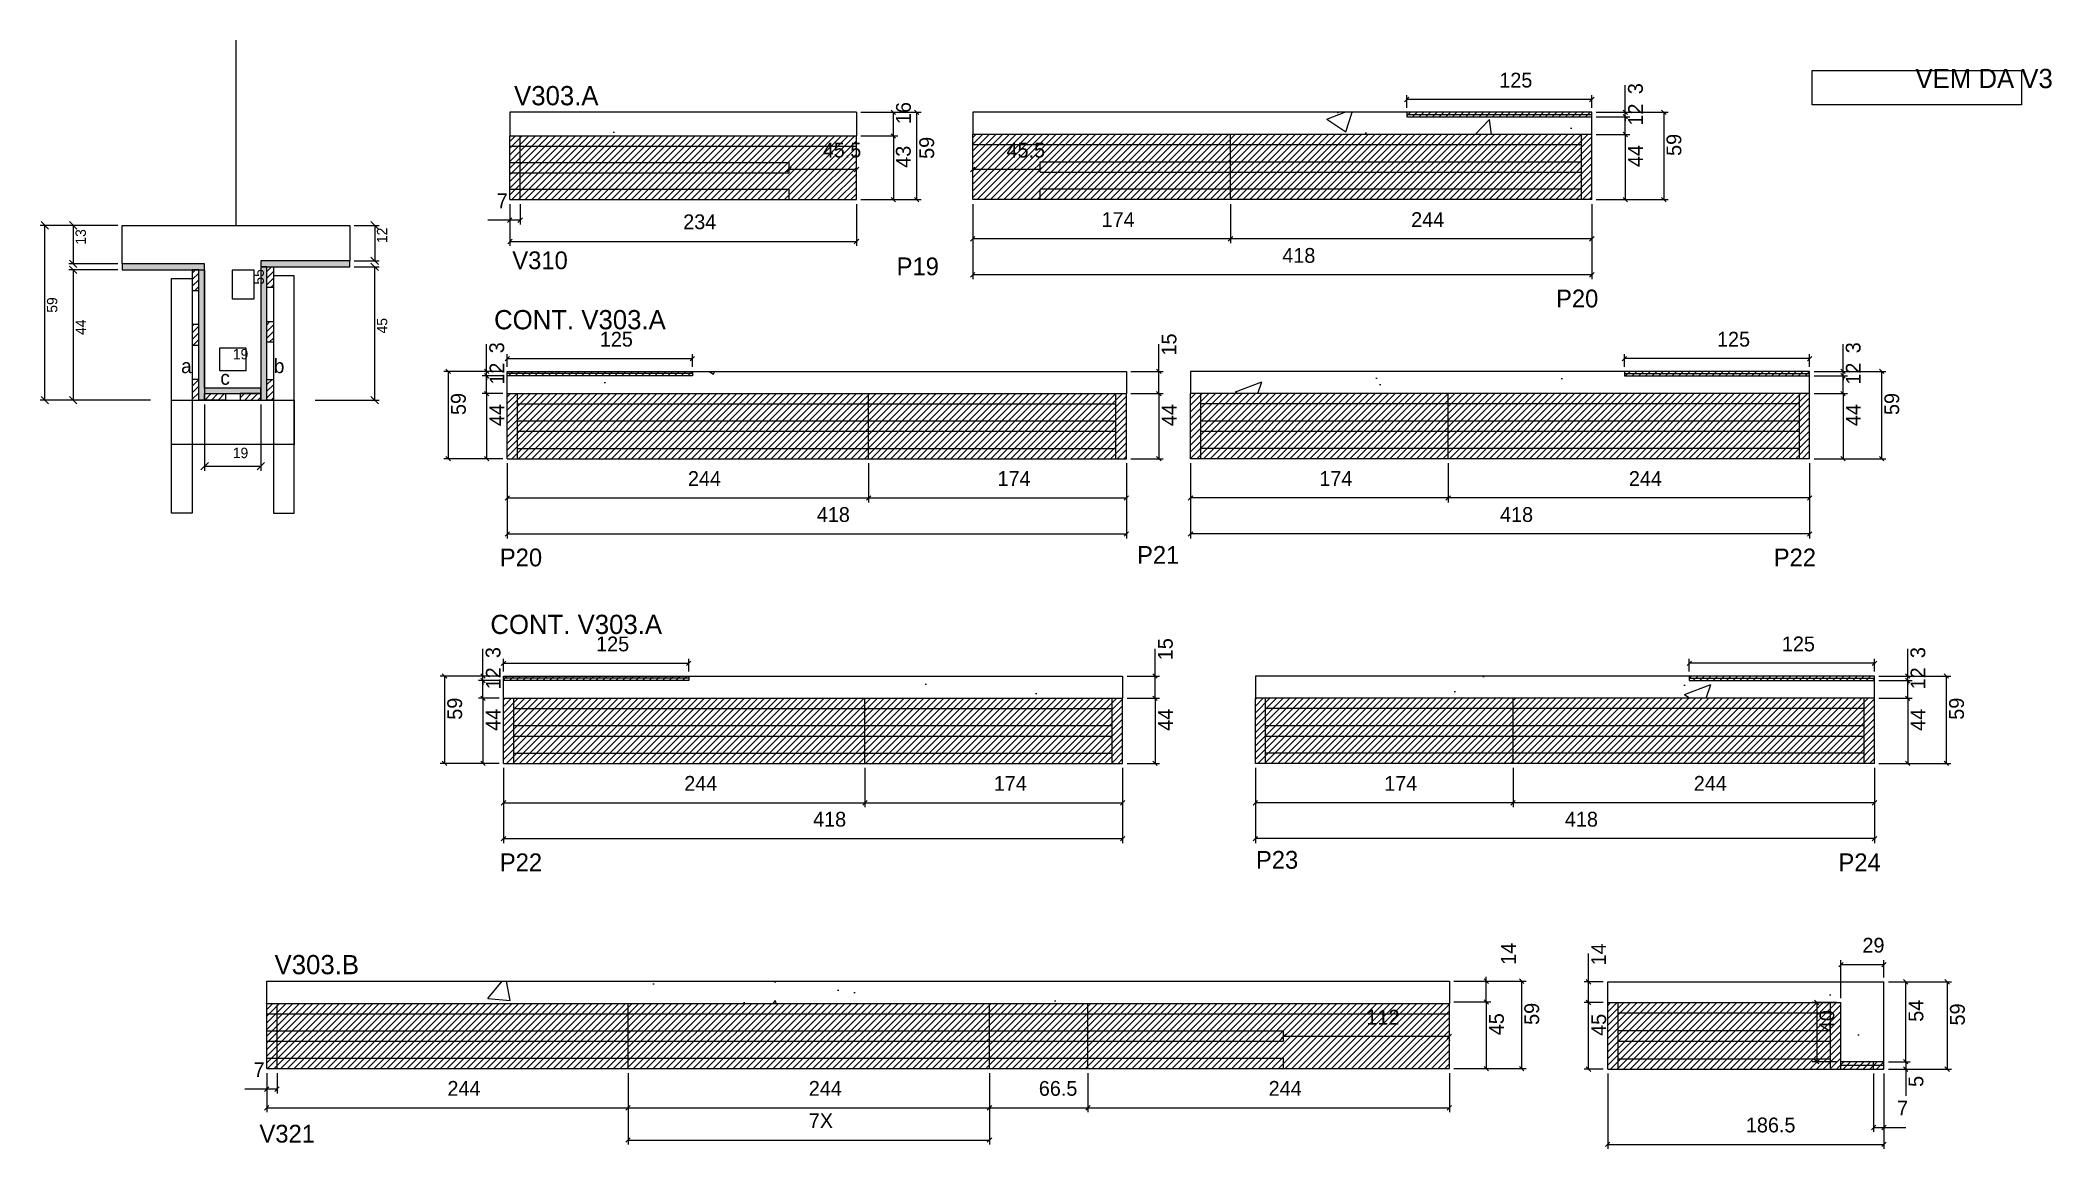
# Model space of a CAD drawing. Header units: metres. Extents: x 6739 to 8097, y 6426 to 7174.
import ezdxf

# ---------------------------------------------------------------- set-up
doc = ezdxf.new("R2010")
doc.units = ezdxf.units.M
for name, color, linetype in [('5', 7, 'Continuous'), ('CONCRETO', 7, 'Continuous'), ('COTA', 7, 'Continuous'), ('Cota Seção (2x)', 7, 'Continuous'), ('detalhes', 7, 'Continuous'), ('Hachura', 7, 'Continuous'), ('Madeira', 7, 'Continuous'), ('Painéis', 7, 'Continuous'), ('REAPROVEITAMENTO', 7, 'Continuous'), ('SARR_2.2x7', 7, 'Continuous'), ('SARR_3.5x7', 7, 'Continuous'), ('SARR_EDITAR', 7, 'Continuous'), ('Texto Seção', 7, 'Continuous')]:
    doc.layers.add(name, color=color, linetype=linetype)

msp = doc.modelspace()

# ---------------------------------------------------------------- hatches: boundary and pattern name
at = {"layer": 'COTA'}
h = msp.add_hatch(dxfattribs=at)
h.set_pattern_fill('AR-CONC')
h.paths.add_polyline_path([(7290.4, 7109.6), (7290.4, 7125.6), (7056.4, 7125.6), (7056.4, 7109.6), (7290.4, 7109.6), (7290.4, 7109.6)])
h = msp.add_hatch(dxfattribs=at)
h.set_pattern_fill('AR-CONC')
h.paths.add_polyline_path([(7368.9, 7125.6), (7368.9, 7110.6), (7786.9, 7110.6), (7786.9, 7122.6), (7661.9, 7122.6), (7661.9, 7125.6), (7368.9, 7125.6)])
h = msp.add_hatch(dxfattribs=at)
h.set_pattern_fill('AR-CONC')
h.paths.add_polyline_path([(7472.6, 6935.6), (7472.6, 6950.6), (7177.1, 6950.6), (7177.1, 6947.6), (7054.6, 6947.6), (7054.6, 6935.6), (7472.6, 6935.6), (7472.6, 6935.6)])
h = msp.add_hatch(dxfattribs=at)
h.set_pattern_fill('AR-CONC')
h.paths.add_polyline_path([(7515.9, 6950.6), (7515.9, 6935.6), (7933.9, 6935.6), (7933.9, 6947.6), (7808.9, 6947.6), (7808.9, 6950.6), (7515.9, 6950.6)])
h = msp.add_hatch(dxfattribs=at)
h.set_pattern_fill('AR-CONC')
h.paths.add_polyline_path([(7470.1, 6729.8), (7470.1, 6744.8), (7174.6, 6744.8), (7174.6, 6741.8), (7052.1, 6741.8), (7052.1, 6729.8), (7470.1, 6729.8), (7470.1, 6729.8)])
h = msp.add_hatch(dxfattribs=at)
h.set_pattern_fill('AR-CONC')
h.paths.add_polyline_path([(7559.7, 6744.8), (7559.7, 6729.8), (7977.7, 6729.8), (7977.7, 6741.8), (7852.7, 6741.8), (7852.7, 6744.8), (7559.7, 6744.8)])
h = msp.add_hatch(dxfattribs=at)
h.set_pattern_fill('AR-CONC')
h.paths.add_polyline_path([(7690.7, 6523.7), (7690.7, 6538.7), (6892.2, 6538.7), (6892.2, 6523.7), (7690.7, 6523.7), (7690.7, 6523.7)])
h = msp.add_hatch(dxfattribs=at)
h.set_pattern_fill('AR-CONC')
h.paths.add_polyline_path([(7797.6, 6538.3), (7797.6, 6524.3), (7955.1, 6524.3), (7955.1, 6484.3), (7984.1, 6484.3), (7984.1, 6538.3), (7797.6, 6538.3), (7797.6, 6538.3)])
at = {"layer": 'Hachura'}
h = msp.add_hatch(color=7, dxfattribs=at)
h.dxf.hatch_style = 1
h.paths.add_polyline_path([(6850.3, 7019.2), (6850.3, 7023.2), (6794.7, 7023.2), (6794.7, 7019.2), (6850.3, 7019.2)])
h = msp.add_hatch(color=7, dxfattribs=at)
h.dxf.hatch_style = 1
h.paths.add_polyline_path([(6948.3, 7021.2), (6948.3, 7025.2), (6888.3, 7025.2), (6888.3, 7021.2), (6948.3, 7021.2)])
h = msp.add_hatch(dxfattribs=at)
h.set_pattern_fill('ANSI31')
h.paths.add_polyline_path([(6841.9, 7005.2), (6846.3, 7005.2), (6846.3, 7019.2), (6841.9, 7019.2), (6841.9, 7005.2)])
h = msp.add_hatch(color=7, dxfattribs=at)
h.dxf.hatch_style = 1
h.paths.add_polyline_path([(6846.3, 7019.2), (6850.3, 7019.2), (6850.3, 6931.2), (6846.3, 6931.2), (6846.3, 7019.2), (6846.3, 7019.2)])
h = msp.add_hatch(color=7, dxfattribs=at)
h.dxf.hatch_style = 1
h.paths.add_polyline_path([(6892.3, 7021.2), (6888.3, 7021.2), (6888.3, 6931.2), (6892.3, 6931.2), (6892.3, 7021.2), (6892.3, 7021.2)])
h = msp.add_hatch(dxfattribs=at)
h.set_pattern_fill('ANSI31')
h.paths.add_polyline_path([(6896.7, 7007.2), (6892.3, 7007.2), (6892.3, 7021.2), (6896.7, 7021.2), (6896.7, 7007.2)])
h = msp.add_hatch(dxfattribs=at)
h.set_pattern_fill('ANSI31')
h.paths.add_polyline_path([(6841.9, 6968.2), (6846.3, 6968.2), (6846.3, 6982.2), (6841.9, 6982.2), (6841.9, 6968.2)])
h = msp.add_hatch(dxfattribs=at)
h.set_pattern_fill('ANSI31')
h.paths.add_polyline_path([(6896.7, 6970.2), (6892.3, 6970.2), (6892.3, 6984.2), (6896.7, 6984.2), (6896.7, 6970.2)])
h = msp.add_hatch(dxfattribs=at)
h.set_pattern_fill('ANSI31')
h.paths.add_polyline_path([(6841.9, 6931.2), (6846.3, 6931.2), (6846.3, 6945.2), (6841.9, 6945.2), (6841.9, 6931.2)])
h = msp.add_hatch(dxfattribs=at)
h.set_pattern_fill('ANSI31')
h.paths.add_polyline_path([(6896.7, 6931.2), (6892.3, 6931.2), (6892.3, 6945.2), (6896.7, 6945.2), (6896.7, 6931.2)])
h = msp.add_hatch(color=7, dxfattribs=at)
h.dxf.hatch_style = 1
h.paths.add_polyline_path([(6888.3, 6935.6), (6888.3, 6939.2), (6850.3, 6939.2), (6850.3, 6935.6), (6888.3, 6935.6)])
h = msp.add_hatch(dxfattribs=at)
h.set_pattern_fill('ANSI31')
h.paths.add_polyline_path([(6850.3, 6931.2), (6850.3, 6935.6), (6864.3, 6935.6), (6864.3, 6931.2), (6850.3, 6931.2)])
h = msp.add_hatch(dxfattribs=at)
h.set_pattern_fill('ANSI31')
h.paths.add_polyline_path([(6888.3, 6931.2), (6888.3, 6935.6), (6874.3, 6935.6), (6874.3, 6931.2), (6888.3, 6931.2)])
at = {"layer": 'REAPROVEITAMENTO'}
h = msp.add_hatch(dxfattribs=at)
h.set_pattern_fill('ANSI31')
h.paths.add_polyline_path([(7661.9, 7122.6), (7661.9, 7125.6), (7786.9, 7125.6), (7786.9, 7122.6), (7661.9, 7122.6)])
h = msp.add_hatch(dxfattribs=at)
h.set_pattern_fill('ANSI31')
h.paths.add_polyline_path([(7056.4, 7066.6), (7290.4, 7066.6), (7290.4, 7109.6), (7056.4, 7109.6), (7056.4, 7066.6)])
h = msp.add_hatch(dxfattribs=at)
h.set_pattern_fill('ANSI31')
h.paths.add_polyline_path([(7368.9, 7110.6), (7368.9, 7066.6), (7786.9, 7066.6), (7786.9, 7110.6), (7368.9, 7110.6)])
h = msp.add_hatch(dxfattribs=at)
h.set_pattern_fill('ANSI31')
h.paths.add_polyline_path([(7054.6, 6947.6), (7054.6, 6950.6), (7179.6, 6950.6), (7179.6, 6947.6), (7054.6, 6947.6)])
h = msp.add_hatch(dxfattribs=at)
h.set_pattern_fill('ANSI31')
h.paths.add_polyline_path([(7808.9, 6947.6), (7808.9, 6950.6), (7933.9, 6950.6), (7933.9, 6947.6), (7808.9, 6947.6)])
h = msp.add_hatch(dxfattribs=at)
h.set_pattern_fill('ANSI31')
h.paths.add_polyline_path([(7054.6, 6935.6), (7054.6, 6891.6), (7472.6, 6891.6), (7472.6, 6935.6), (7054.6, 6935.6)])
h = msp.add_hatch(dxfattribs=at)
h.set_pattern_fill('ANSI31')
h.paths.add_polyline_path([(7515.9, 6935.6), (7515.9, 6891.6), (7933.9, 6891.6), (7933.9, 6935.6), (7515.9, 6935.6)])
h = msp.add_hatch(dxfattribs=at)
h.set_pattern_fill('ANSI31')
h.paths.add_polyline_path([(7052.1, 6741.8), (7052.1, 6744.8), (7177.1, 6744.8), (7177.1, 6741.8), (7052.1, 6741.8)])
h = msp.add_hatch(dxfattribs=at)
h.set_pattern_fill('ANSI31')
h.paths.add_polyline_path([(7852.7, 6741.8), (7852.7, 6744.8), (7977.7, 6744.8), (7977.7, 6741.8), (7852.7, 6741.8)])
h = msp.add_hatch(dxfattribs=at)
h.set_pattern_fill('ANSI31')
h.paths.add_polyline_path([(7470.1, 6685.8), (7470.1, 6729.8), (7052.1, 6729.8), (7052.1, 6685.8), (7470.1, 6685.8)])
h = msp.add_hatch(dxfattribs=at)
h.set_pattern_fill('ANSI31')
h.paths.add_polyline_path([(7559.7, 6729.8), (7559.7, 6685.8), (7977.7, 6685.8), (7977.7, 6729.8), (7559.7, 6729.8), (7559.7, 6729.8)])
h = msp.add_hatch(dxfattribs=at)
h.set_pattern_fill('ANSI31')
h.paths.add_polyline_path([(6892.2, 6523.7), (6892.2, 6479.7), (7690.7, 6479.7), (7690.7, 6523.7), (6892.2, 6523.7)])
h = msp.add_hatch(dxfattribs=at)
h.set_pattern_fill('ANSI31')
h.paths.add_polyline_path([(7955.1, 6484.3), (7955.1, 6524.3), (7797.6, 6524.3), (7797.6, 6479.3), (7984.1, 6479.3), (7984.1, 6484.3), (7955.1, 6484.3)])

# ---------------------------------------------------------------- linework, layer by layer
at = {"layer": 'CONCRETO', "color": 251, "lineweight": 25}
msp.add_lwpolyline([(6794.7, 7023.2), (6794.7, 7049.2), (6948.3, 7049.2), (6948.3, 7025.2), (6888.3, 7025.2), (6888.3, 6939.2), (6850.3, 6939.2), (6850.3, 7023.2)], close=True, dxfattribs=at)
at = {"layer": 'COTA', "color": 4, "lineweight": 25}
for p, q in [((7809.5, 7125.6), (7809.5, 7143.9)), ((7661.9, 7128.6), (7661.9, 7137.2)), ((7786.9, 7134.2), (7661.9, 7134.2)), ((7786.9, 7128.6), (7786.9, 7137.2)), ((7293.4, 7125.6), (7318.3, 7125.6)), ((7293.4, 7125.6), (7334, 7125.6)), ((7315.3, 7109.6), (7315.3, 7125.6)), ((7331, 7125.6), (7331, 7066.6)), ((7789.9, 7125.6), (7812.5, 7125.6)), ((7789.9, 7125.6), (7838.5, 7125.6)), ((7789.9, 7122.6), (7812.5, 7122.6)), ((7789.9, 7122.6), (7812.5, 7122.6)), ((7809.5, 7122.6), (7809.5, 7125.6)), ((7809.5, 7110.6), (7809.5, 7122.6)), ((7809.5, 7122.6), (7809.5, 7119.6)), ((7835.5, 7125.6), (7835.5, 7066.6)), ((7293.4, 7109.6), (7318.3, 7109.6)), ((7293.4, 7109.6), (7318.3, 7109.6)), ((7315.3, 7109.6), (7315.3, 7066.6)), ((7789.9, 7110.6), (7812.5, 7110.6)), ((7789.9, 7110.6), (7812.5, 7110.6)), ((7809.5, 7110.6), (7809.5, 7066.6)), ((7244.9, 7089), (7244.9, 7089.9)), ((7290.4, 7089), (7290.4, 7089.9)), ((7368.9, 7089), (7368.9, 7089.9)), ((7414.4, 7089), (7414.4, 7089.9)), ((7290.4, 7086.9), (7244.9, 7086.9)), ((7414.4, 7086.9), (7368.9, 7086.9)), ((7056.3, 7063.6), (7056.3, 7049.7)), ((7056.4, 7063.6), (7056.4, 7035.3)), ((7063.3, 7063.6), (7063.3, 7049.7)), ((7290.4, 7063.6), (7290.4, 7035.3)), ((7293.4, 7066.6), (7318.3, 7066.6)), ((7293.4, 7066.6), (7334, 7066.6)), ((7368.9, 7063.6), (7368.9, 7037.1)), ((7368.9, 7063.6), (7368.9, 7012.8)), ((7542.9, 7063.6), (7542.9, 7037.1)), ((7542.9, 7063.6), (7542.9, 7037.1)), ((7786.9, 7063.6), (7786.9, 7037.1)), ((7786.9, 7063.6), (7786.9, 7012.8)), ((7789.9, 7066.6), (7812.5, 7066.6)), ((7789.9, 7066.6), (7838.5, 7066.6)), ((6791.7, 7049.2), (6739.3, 7049.2)), ((6742.3, 6931.2), (6742.3, 7049.2)), ((6791.7, 7049.2), (6758.6, 7049.2)), ((6761.6, 7049.2), (6761.6, 7023.2)), ((6951.3, 7049.2), (6968.1, 7049.2)), ((6965.1, 7049.2), (6965.1, 7025.2)), ((7056.3, 7052.7), (7041.6, 7052.7)), ((7063.3, 7052.7), (7056.3, 7052.7)), ((7056.4, 7038.3), (7290.4, 7038.3)), ((7542.9, 7040.1), (7368.9, 7040.1)), ((7786.9, 7040.1), (7542.9, 7040.1)), ((6791.7, 7023.2), (6758.6, 7023.2)), ((6951.3, 7025.2), (6968.1, 7025.2)), ((6791.7, 7019.2), (6758.6, 7019.2)), ((6761.6, 7019.2), (6761.6, 6931.2)), ((6951.3, 7021.2), (6968.1, 7021.2)), ((6965.1, 6931.2), (6965.1, 7021.2)), ((7786.9, 7015.8), (7368.9, 7015.8)), ((7040.7, 6950.6), (7040.7, 6969)), ((7494.5, 6950.6), (7494.5, 6969)), ((7956.5, 6950.6), (7956.5, 6969)), ((7054.6, 6953.6), (7054.6, 6962.2)), ((7054.6, 6959.2), (7179.6, 6959.2)), ((7179.6, 6953.6), (7179.6, 6962.2)), ((7808.9, 6953.6), (7808.9, 6962.2)), ((7933.9, 6959.2), (7808.9, 6959.2)), ((7933.9, 6953.6), (7933.9, 6962.2)), ((7051.6, 6950.6), (7011.7, 6950.6)), ((7014.7, 6950.6), (7014.7, 6891.6)), ((7051.6, 6950.6), (7037.7, 6950.6)), ((7051.6, 6947.6), (7037.7, 6947.6)), ((7051.6, 6947.6), (7037.7, 6947.6)), ((7040.7, 6947.6), (7040.7, 6950.6)), ((7040.7, 6935.6), (7040.7, 6947.6)), ((7040.7, 6947.6), (7040.7, 6944.6)), ((7475.6, 6950.6), (7497.5, 6950.6)), ((7494.5, 6935.6), (7494.5, 6950.6)), ((7936.9, 6950.6), (7959.5, 6950.6)), ((7936.9, 6950.6), (7985.5, 6950.6)), ((7936.9, 6947.6), (7959.5, 6947.6)), ((7936.9, 6947.6), (7959.5, 6947.6)), ((7956.5, 6947.6), (7956.5, 6950.6)), ((7956.5, 6935.6), (7956.5, 6947.6)), ((7956.5, 6947.6), (7956.5, 6944.6)), ((7982.5, 6950.6), (7982.5, 6891.6)), ((6813.7, 6931.2), (6739.3, 6931.2)), ((6813.7, 6931.2), (6758.6, 6931.2)), ((6850.3, 6928.2), (6850.3, 6883.5)), ((6888.3, 6928.2), (6888.3, 6883.5)), ((6924.9, 6931.2), (6968.1, 6931.2)), ((7051.6, 6935.6), (7037.7, 6935.6)), ((7051.6, 6935.6), (7037.7, 6935.6)), ((7040.7, 6935.6), (7040.7, 6891.6)), ((7475.6, 6935.6), (7497.5, 6935.6)), ((7475.6, 6935.6), (7497.5, 6935.6)), ((7494.5, 6935.6), (7494.5, 6891.6)), ((7936.9, 6935.6), (7959.5, 6935.6)), ((7936.9, 6935.6), (7959.5, 6935.6)), ((7956.5, 6935.6), (7956.5, 6891.6)), ((6850.3, 6886.5), (6888.3, 6886.5)), ((7051.6, 6891.6), (7011.7, 6891.6)), ((7051.6, 6891.6), (7037.7, 6891.6)), ((7054.6, 6888.6), (7054.6, 6862.1)), ((7054.6, 6888.6), (7054.6, 6837.8)), ((7298.6, 6888.6), (7298.6, 6862.1)), ((7298.6, 6888.6), (7298.6, 6862.1)), ((7472.6, 6888.6), (7472.6, 6862.1)), ((7472.6, 6888.6), (7472.6, 6837.8)), ((7475.6, 6891.6), (7497.5, 6891.6)), ((7515.9, 6888.6), (7515.9, 6862.1)), ((7515.9, 6888.6), (7515.9, 6837.8)), ((7689.9, 6888.6), (7689.9, 6862.1)), ((7689.9, 6888.6), (7689.9, 6862.1)), ((7933.9, 6888.6), (7933.9, 6862.1)), ((7933.9, 6888.6), (7933.9, 6837.8)), ((7936.9, 6891.6), (7959.5, 6891.6)), ((7936.9, 6891.6), (7985.5, 6891.6)), ((7054.6, 6865.1), (7298.6, 6865.1)), ((7298.6, 6865.1), (7472.6, 6865.1)), ((7689.9, 6865.1), (7515.9, 6865.1)), ((7933.9, 6865.1), (7689.9, 6865.1)), ((7054.6, 6840.8), (7472.6, 6840.8)), ((7933.9, 6840.8), (7515.9, 6840.8)), ((7038.2, 6744.8), (7038.2, 6763.1)), ((7052.1, 6747.8), (7052.1, 6756.4)), ((7052.1, 6753.4), (7177.1, 6753.4)), ((7177.1, 6747.8), (7177.1, 6756.4)), ((7492, 6744.8), (7492, 6763.2)), ((7852.7, 6747.8), (7852.7, 6756.4)), ((7977.7, 6753.4), (7852.7, 6753.4)), ((7977.7, 6747.8), (7977.7, 6756.4)), ((8000.2, 6744.8), (8000.2, 6763.1)), ((7049.1, 6744.8), (7009.2, 6744.8)), ((7012.2, 6744.8), (7012.2, 6685.8)), ((7049.1, 6744.8), (7035.2, 6744.8)), ((7049.1, 6741.8), (7035.2, 6741.8)), ((7049.1, 6741.8), (7035.2, 6741.8)), ((7038.2, 6741.8), (7038.2, 6744.8)), ((7038.2, 6729.8), (7038.2, 6741.8)), ((7038.2, 6741.8), (7038.2, 6738.8)), ((7473.1, 6744.8), (7495, 6744.8)), ((7492, 6729.8), (7492, 6744.8)), ((7980.7, 6744.8), (8003.2, 6744.8)), ((7980.7, 6744.8), (8029.2, 6744.8)), ((7980.7, 6741.8), (8003.2, 6741.8)), ((7980.7, 6741.8), (8003.2, 6741.8)), ((8000.2, 6741.8), (8000.2, 6744.8)), ((8000.2, 6729.8), (8000.2, 6741.8)), ((8000.2, 6741.8), (8000.2, 6738.8)), ((8026.2, 6744.8), (8026.2, 6685.8)), ((7049.1, 6729.8), (7035.2, 6729.8)), ((7049.1, 6729.8), (7035.2, 6729.8)), ((7038.2, 6729.8), (7038.2, 6685.8)), ((7473.1, 6729.8), (7495, 6729.8)), ((7473.1, 6729.8), (7495, 6729.8)), ((7492, 6729.8), (7492, 6685.8)), ((7980.7, 6729.8), (8003.2, 6729.8)), ((7980.7, 6729.8), (8003.2, 6729.8)), ((8000.2, 6729.8), (8000.2, 6685.8)), ((7049.1, 6685.8), (7009.2, 6685.8)), ((7049.1, 6685.8), (7035.2, 6685.8)), ((7052.1, 6682.8), (7052.1, 6656.2)), ((7052.1, 6682.8), (7052.1, 6632)), ((7296.1, 6682.8), (7296.1, 6656.2)), ((7296.1, 6682.8), (7296.1, 6656.2)), ((7470.1, 6682.8), (7470.1, 6656.2)), ((7470.1, 6682.8), (7470.1, 6632)), ((7473.1, 6685.8), (7495, 6685.8)), ((7559.7, 6682.8), (7559.7, 6656.2)), ((7559.7, 6682.8), (7559.7, 6632)), ((7733.7, 6682.8), (7733.7, 6656.2)), ((7733.7, 6682.8), (7733.7, 6656.2)), ((7977.7, 6682.8), (7977.7, 6656.2)), ((7977.7, 6682.8), (7977.7, 6632)), ((7980.7, 6685.8), (8003.2, 6685.8)), ((7980.7, 6685.8), (8029.2, 6685.8)), ((7052.1, 6659.2), (7296.1, 6659.2)), ((7296.1, 6659.2), (7470.1, 6659.2)), ((7733.7, 6659.2), (7559.7, 6659.2)), ((7977.7, 6659.2), (7733.7, 6659.2)), ((7052.1, 6635), (7470.1, 6635)), ((7977.7, 6635), (7559.7, 6635)), ((7784.6, 6538.3), (7784.6, 6557.4)), ((7955.1, 6527.3), (7955.1, 6552.9)), ((7955.1, 6549.9), (7984.1, 6549.9)), ((7984.1, 6541.3), (7984.1, 6552.9)), ((7693.7, 6538.7), (7718.6, 6538.7)), ((7693.7, 6538.7), (7742.5, 6538.7)), ((7715.6, 6538.7), (7715.6, 6541.7)), ((7715.6, 6524.7), (7715.6, 6538.7)), ((7739.5, 6538.7), (7739.5, 6479.7)), ((7794.6, 6538.3), (7781.6, 6538.3)), ((7784.6, 6524.3), (7784.6, 6538.3)), ((7987.1, 6538.3), (8001.8, 6538.3)), ((7987.1, 6538.3), (8029.8, 6538.3)), ((7998.8, 6484.3), (7998.8, 6538.3)), ((8026.8, 6538.3), (8026.8, 6479.3)), ((7693.7, 6524.7), (7718.6, 6524.7)), ((7693.7, 6524.7), (7718.6, 6524.7)), ((7715.6, 6524.7), (7715.6, 6479.7)), ((7794.6, 6524.3), (7781.6, 6524.3)), ((7794.6, 6524.3), (7781.6, 6524.3)), ((7784.6, 6479.3), (7784.6, 6524.3)), ((7952.1, 6524.3), (7935.7, 6524.3)), ((7938.7, 6524.3), (7938.7, 6484.3)), ((7690.7, 6501.4), (7578.7, 6501.4)), ((7578.7, 6498.7), (7578.7, 6498.4)), ((7690.7, 6498.7), (7690.7, 6498.4)), ((7693.7, 6479.7), (7718.6, 6479.7)), ((7693.7, 6479.7), (7742.5, 6479.7)), ((7794.6, 6479.3), (7781.6, 6479.3)), ((7952.1, 6484.3), (7935.7, 6484.3)), ((7987.1, 6484.3), (8001.8, 6484.3)), ((7987.1, 6484.3), (8001.8, 6484.3)), ((7987.1, 6479.3), (8001.8, 6479.3)), ((7987.1, 6479.3), (8029.8, 6479.3)), ((7998.8, 6484.3), (7998.8, 6487.3)), ((7998.8, 6484.3), (7998.8, 6479.3)), ((7998.8, 6479.3), (7998.8, 6461.2)), ((6892.2, 6465.8), (6877.5, 6465.8)), ((6892.2, 6476.7), (6892.2, 6450.2)), ((6892.2, 6476.7), (6892.2, 6462.8)), ((6899.2, 6465.8), (6892.2, 6465.8)), ((6899.2, 6476.7), (6899.2, 6462.8)), ((7136.2, 6476.7), (7136.2, 6450.2)), ((7136.2, 6476.7), (7136.2, 6428.4)), ((7136.2, 6476.7), (7136.2, 6450.2)), ((7380.2, 6476.7), (7380.2, 6428.4)), ((7380.2, 6476.7), (7380.2, 6450.2)), ((7380.2, 6476.7), (7380.2, 6450.2)), ((7446.7, 6476.7), (7446.7, 6450.2)), ((7446.7, 6476.7), (7446.7, 6450.2)), ((7690.7, 6476.7), (7690.7, 6450.2)), ((7797.6, 6476.3), (7797.6, 6425.5)), ((7977.1, 6476.3), (7977.1, 6436.9)), ((7984.1, 6476.3), (7984.1, 6425.5)), ((7984.1, 6476.3), (7984.1, 6436.9)), ((6892.2, 6453.2), (7136.2, 6453.2)), ((7136.2, 6453.2), (7380.2, 6453.2)), ((7380.2, 6453.2), (7446.7, 6453.2)), ((7446.7, 6453.2), (7690.7, 6453.2)), ((7977.1, 6439.9), (7984.1, 6439.9)), ((7984.1, 6439.9), (7998.9, 6439.9)), ((7136.2, 6431.4), (7380.2, 6431.4)), ((7797.6, 6428.5), (7984.1, 6428.5))]:
    msp.add_line(p, q, dxfattribs=at)
at = {"layer": 'COTA', "color": 0, "lineweight": 25}
for p, q in [((7663.4, 7135.7), (7660.4, 7132.7)), ((7785.4, 7132.7), (7788.4, 7135.7)), ((7316.8, 7124.1), (7313.8, 7127.1)), ((7332.5, 7124.1), (7329.5, 7127.1)), ((7808, 7127.1), (7811, 7124.1)), ((7811, 7121.1), (7808, 7124.1)), ((7811, 7121.1), (7808, 7124.1)), ((7837, 7124.1), (7834, 7127.1)), ((7316.8, 7108.1), (7313.8, 7111.1)), ((7313.8, 7111.1), (7316.8, 7108.1)), ((7811, 7109.1), (7808, 7112.1)), ((7808, 7112.1), (7811, 7109.1)), ((7246.4, 7088.4), (7243.4, 7085.4)), ((7288.9, 7085.4), (7291.9, 7088.4)), ((7370.4, 7088.4), (7367.4, 7085.4)), ((7412.9, 7085.4), (7415.9, 7088.4)), ((7313.8, 7068.1), (7316.8, 7065.1)), ((7329.5, 7068.1), (7332.5, 7065.1)), ((7808, 7068.1), (7811, 7065.1)), ((7834, 7068.1), (7837, 7065.1)), ((7057.8, 7054.2), (7054.8, 7051.2)), ((7061.8, 7051.2), (7064.8, 7054.2)), ((7057.9, 7039.8), (7054.9, 7036.8)), ((7288.9, 7036.8), (7291.9, 7039.8)), ((7370.4, 7041.6), (7367.4, 7038.6)), ((7544.4, 7041.6), (7541.4, 7038.6)), ((7541.4, 7038.6), (7544.4, 7041.6)), ((7785.4, 7038.6), (7788.4, 7041.6)), ((7370.4, 7017.3), (7367.4, 7014.3)), ((7785.4, 7014.3), (7788.4, 7017.3)), ((7056.1, 6960.7), (7053.1, 6957.7)), ((7178.1, 6957.7), (7181.1, 6960.7)), ((7810.4, 6960.7), (7807.4, 6957.7)), ((7932.4, 6957.7), (7935.4, 6960.7)), ((7016.2, 6949.1), (7013.2, 6952.1)), ((7039.2, 6952.1), (7042.2, 6949.1)), ((7042.2, 6946.1), (7039.2, 6949.1)), ((7042.2, 6946.1), (7039.2, 6949.1)), ((7496, 6949.1), (7493, 6952.1)), ((7955, 6952.1), (7958, 6949.1)), ((7958, 6946.1), (7955, 6949.1)), ((7958, 6946.1), (7955, 6949.1)), ((7984, 6949.1), (7981, 6952.1)), ((7042.2, 6934.1), (7039.2, 6937.1)), ((7039.2, 6937.1), (7042.2, 6934.1)), ((7496, 6934.1), (7493, 6937.1)), ((7493, 6937.1), (7496, 6934.1)), ((7958, 6934.1), (7955, 6937.1)), ((7955, 6937.1), (7958, 6934.1)), ((7013.2, 6893.1), (7016.2, 6890.1)), ((7039.2, 6893.1), (7042.2, 6890.1)), ((7493, 6893.1), (7496, 6890.1)), ((7955, 6893.1), (7958, 6890.1)), ((7981, 6893.1), (7984, 6890.1)), ((7056.1, 6866.6), (7053.1, 6863.6)), ((7297.1, 6863.6), (7300.1, 6866.6)), ((7300.1, 6866.6), (7297.1, 6863.6)), ((7471.1, 6863.6), (7474.1, 6866.6)), ((7517.4, 6866.6), (7514.4, 6863.6)), ((7691.4, 6866.6), (7688.4, 6863.6)), ((7688.4, 6863.6), (7691.4, 6866.6)), ((7932.4, 6863.6), (7935.4, 6866.6)), ((7056.1, 6842.3), (7053.1, 6839.3)), ((7471.1, 6839.3), (7474.1, 6842.3)), ((7517.4, 6842.3), (7514.4, 6839.3)), ((7932.4, 6839.3), (7935.4, 6842.3)), ((7053.6, 6754.9), (7050.6, 6751.9)), ((7175.6, 6751.9), (7178.6, 6754.9)), ((7854.2, 6754.9), (7851.2, 6751.9)), ((7976.2, 6751.9), (7979.2, 6754.9)), ((7013.7, 6743.3), (7010.7, 6746.3)), ((7036.7, 6746.3), (7039.7, 6743.3)), ((7039.7, 6740.3), (7036.7, 6743.3)), ((7039.7, 6740.3), (7036.7, 6743.3)), ((7493.5, 6743.3), (7490.5, 6746.3)), ((7998.7, 6746.3), (8001.7, 6743.3)), ((8001.7, 6740.3), (7998.7, 6743.3)), ((8001.7, 6740.3), (7998.7, 6743.3)), ((8027.7, 6743.3), (8024.7, 6746.3)), ((7039.7, 6728.3), (7036.7, 6731.3)), ((7036.7, 6731.3), (7039.7, 6728.3)), ((7493.5, 6728.3), (7490.5, 6731.3)), ((7490.5, 6731.3), (7493.5, 6728.3)), ((8001.7, 6728.3), (7998.7, 6731.3)), ((7998.7, 6731.3), (8001.7, 6728.3)), ((7010.7, 6687.3), (7013.7, 6684.3)), ((7036.7, 6687.3), (7039.7, 6684.3)), ((7490.5, 6687.3), (7493.5, 6684.3)), ((7998.7, 6687.3), (8001.7, 6684.3)), ((8024.7, 6687.3), (8027.7, 6684.3)), ((7053.6, 6660.7), (7050.6, 6657.7)), ((7294.6, 6657.7), (7297.6, 6660.7)), ((7297.6, 6660.7), (7294.6, 6657.7)), ((7468.6, 6657.7), (7471.6, 6660.7)), ((7561.2, 6660.7), (7558.2, 6657.7)), ((7735.2, 6660.7), (7732.2, 6657.7)), ((7732.2, 6657.7), (7735.2, 6660.7)), ((7976.2, 6657.7), (7979.2, 6660.7)), ((7053.6, 6636.5), (7050.6, 6633.5)), ((7468.6, 6633.5), (7471.6, 6636.5)), ((7561.2, 6636.5), (7558.2, 6633.5)), ((7976.2, 6633.5), (7979.2, 6636.5)), ((7956.6, 6551.4), (7953.6, 6548.4)), ((7982.6, 6548.4), (7985.6, 6551.4)), ((7717.1, 6537.2), (7714.1, 6540.2)), ((7741, 6537.2), (7738, 6540.2)), ((7786.1, 6536.8), (7783.1, 6539.8)), ((8000.3, 6536.8), (7997.3, 6539.8)), ((8028.3, 6536.8), (8025.3, 6539.8)), ((7717.1, 6523.2), (7714.1, 6526.2)), ((7714.1, 6526.2), (7717.1, 6523.2)), ((7786.1, 6522.8), (7783.1, 6525.8)), ((7783.1, 6525.8), (7786.1, 6522.8)), ((7940.2, 6522.8), (7937.2, 6525.8)), ((7580.2, 6502.9), (7577.2, 6499.9)), ((7689.2, 6499.9), (7692.2, 6502.9)), ((7714.1, 6481.2), (7717.1, 6478.2)), ((7738, 6481.2), (7741, 6478.2)), ((7783.1, 6480.8), (7786.1, 6477.8)), ((7937.2, 6485.8), (7940.2, 6482.8)), ((7997.3, 6485.8), (8000.3, 6482.8)), ((7997.3, 6485.8), (8000.3, 6482.8)), ((8000.3, 6477.8), (7997.3, 6480.8)), ((8025.3, 6480.8), (8028.3, 6477.8)), ((6893.7, 6467.3), (6890.7, 6464.3)), ((6897.7, 6464.3), (6900.7, 6467.3)), ((6893.7, 6454.7), (6890.7, 6451.7)), ((7134.7, 6451.7), (7137.7, 6454.7)), ((7137.7, 6454.7), (7134.7, 6451.7)), ((7378.7, 6451.7), (7381.7, 6454.7)), ((7381.7, 6454.7), (7378.7, 6451.7)), ((7448.2, 6454.7), (7445.2, 6451.7)), ((7445.2, 6451.7), (7448.2, 6454.7)), ((7689.2, 6451.7), (7692.2, 6454.7)), ((7978.6, 6441.4), (7975.6, 6438.4)), ((7982.6, 6438.4), (7985.6, 6441.4)), ((7137.7, 6432.9), (7134.7, 6429.9)), ((7378.7, 6429.9), (7381.7, 6432.9)), ((7799.1, 6430), (7796.1, 6427)), ((7982.6, 6427), (7985.6, 6430))]:
    msp.add_line(p, q, dxfattribs=at)
at = {"layer": 'COTA', "color": 241, "lineweight": 25}
for p, q in [((7056.4, 7125.6), (7056.4, 7109.6)), ((7290.4, 7125.6), (7056.4, 7125.6)), ((7290.4, 7125.6), (7290.4, 7109.6)), ((7368.9, 7125.6), (7368.9, 7110.6)), ((7661.9, 7125.6), (7368.9, 7125.6)), ((7786.9, 7110.6), (7786.9, 7122.6)), ((7054.6, 6935.6), (7054.6, 6947.6)), ((7179.6, 6950.6), (7472.6, 6950.6)), ((7472.6, 6950.6), (7472.6, 6935.6)), ((7515.9, 6950.6), (7515.9, 6935.6)), ((7808.9, 6950.6), (7515.9, 6950.6)), ((7933.9, 6935.6), (7933.9, 6947.6)), ((7052.1, 6729.8), (7052.1, 6741.8)), ((7177.1, 6744.8), (7470.1, 6744.8)), ((7470.1, 6744.8), (7470.1, 6729.8)), ((7559.7, 6744.8), (7559.7, 6729.8)), ((7852.7, 6744.8), (7559.7, 6744.8)), ((7977.7, 6729.8), (7977.7, 6741.8)), ((6892.2, 6523.7), (6892.2, 6538.7)), ((6892.2, 6538.7), (7690.7, 6538.7)), ((7690.7, 6538.7), (7690.7, 6523.7)), ((7797.6, 6524.3), (7797.6, 6538.3)), ((7797.6, 6538.3), (7984.1, 6538.3)), ((7984.1, 6484.3), (7984.1, 6538.3))]:
    msp.add_line(p, q, dxfattribs=at)
at = {"layer": 'COTA', "color": 0, "lineweight": 25}
for points in [[(6744.8, 7046.7), (6739.8, 7051.7)], [(6764.1, 7046.7), (6759.1, 7051.7)], [(6967.6, 7046.7), (6962.6, 7051.7)], [(6759.1, 7025.7), (6764.1, 7020.7)], [(6764.1, 7016.7), (6759.1, 7021.7)], [(6962.6, 7027.7), (6967.6, 7022.7)], [(6967.6, 7018.7), (6962.6, 7023.7)], [(6739.8, 6933.7), (6744.8, 6928.7)], [(6759.1, 6933.7), (6764.1, 6928.7)], [(6962.6, 6933.7), (6967.6, 6928.7)], [(6852.8, 6889), (6847.8, 6884)], [(6885.8, 6884), (6890.8, 6889)]]:
    msp.add_lwpolyline(points, dxfattribs=at)
at = {"layer": 'Cota Seção (2x)', "color": 180, "lineweight": 25}
for p, q in [((6883.8, 7018.9), (6868.8, 7018.9)), ((6868.8, 7018.9), (6868.8, 6999.6)), ((6883.8, 6999.6), (6883.8, 7018.9)), ((6868.8, 6999.6), (6883.8, 6999.6)), ((6878.3, 6966.2), (6860.3, 6966.2)), ((6860.3, 6966.2), (6860.3, 6951.2)), ((6878.3, 6951.2), (6878.3, 6966.2)), ((6860.3, 6951.2), (6878.3, 6951.2))]:
    msp.add_line(p, q, dxfattribs=at)
at = {"layer": 'Madeira', "color": 126, "lineweight": 18}
for points in [[(6841.9, 7005.2), (6846.3, 7005.2), (6846.3, 7019.2), (6841.9, 7019.2)], [(6896.7, 7007.2), (6892.3, 7007.2), (6892.3, 7021.2), (6896.7, 7021.2)], [(6841.9, 6968.2), (6846.3, 6968.2), (6846.3, 6982.2), (6841.9, 6982.2)], [(6896.7, 6970.2), (6892.3, 6970.2), (6892.3, 6984.2), (6896.7, 6984.2)], [(6841.9, 6931.2), (6846.3, 6931.2), (6846.3, 6945.2), (6841.9, 6945.2)], [(6896.7, 6931.2), (6892.3, 6931.2), (6892.3, 6945.2), (6896.7, 6945.2)], [(6850.3, 6931.2), (6850.3, 6935.6), (6864.3, 6935.6), (6864.3, 6931.2)], [(6888.3, 6931.2), (6888.3, 6935.6), (6874.3, 6935.6), (6874.3, 6931.2)]]:
    msp.add_lwpolyline(points, close=True, dxfattribs=at)
at = {"layer": 'Painéis', "color": 200, "lineweight": 25}
for p, q in [((7056.4, 7109.6), (7290.4, 7109.6)), ((7056.4, 7066.6), (7056.4, 7109.6)), ((7290.4, 7066.6), (7290.4, 7109.6)), ((7786.9, 7110.6), (7368.9, 7110.6)), ((7368.9, 7066.6), (7368.9, 7110.6)), ((7542.9, 7066.6), (7542.9, 7110.6)), ((7786.9, 7066.6), (7786.9, 7110.6)), ((7056.4, 7066.6), (7290.4, 7066.6)), ((7786.9, 7066.6), (7368.9, 7066.6)), ((7054.6, 6935.6), (7472.6, 6935.6)), ((7054.6, 6891.6), (7054.6, 6935.6)), ((7298.6, 6891.6), (7298.6, 6935.6)), ((7472.6, 6891.6), (7472.6, 6935.6)), ((7933.9, 6935.6), (7515.9, 6935.6)), ((7515.9, 6891.6), (7515.9, 6935.6)), ((7689.9, 6891.6), (7689.9, 6935.6)), ((7933.9, 6891.6), (7933.9, 6935.6)), ((7054.6, 6891.6), (7472.6, 6891.6)), ((7933.9, 6891.6), (7515.9, 6891.6)), ((7052.1, 6729.8), (7470.1, 6729.8)), ((7052.1, 6685.8), (7052.1, 6729.8)), ((7296.1, 6685.8), (7296.1, 6729.8)), ((7470.1, 6685.8), (7470.1, 6729.8)), ((7977.7, 6729.8), (7559.7, 6729.8)), ((7559.7, 6685.8), (7559.7, 6729.8)), ((7733.7, 6685.8), (7733.7, 6729.8)), ((7977.7, 6685.8), (7977.7, 6729.8)), ((7052.1, 6685.8), (7470.1, 6685.8)), ((7977.7, 6685.8), (7559.7, 6685.8)), ((6892.2, 6523.7), (7690.7, 6523.7)), ((6892.2, 6479.7), (6892.2, 6523.7)), ((7136.2, 6479.7), (7136.2, 6523.7)), ((7380.2, 6479.7), (7380.2, 6523.7)), ((7380.2, 6479.7), (7380.2, 6523.7)), ((7446.7, 6479.7), (7446.7, 6523.7)), ((7690.7, 6479.7), (7690.7, 6523.7)), ((7797.6, 6524.3), (7955.1, 6524.3)), ((7797.6, 6479.3), (7797.6, 6524.3)), ((7955.1, 6484.3), (7955.1, 6524.3)), ((6892.2, 6479.7), (7690.7, 6479.7)), ((7797.6, 6479.3), (7984.1, 6479.3)), ((7984.1, 6484.3), (7955.1, 6484.3)), ((7984.1, 6479.3), (7984.1, 6484.3))]:
    msp.add_line(p, q, dxfattribs=at)
for points in [[(7786.9, 7125.6), (7661.9, 7125.6), (7661.9, 7122.6), (7786.9, 7122.6)], [(6850.3, 7019.2), (6850.3, 7023.2), (6794.7, 7023.2), (6794.7, 7019.2)], [(6948.3, 7021.2), (6948.3, 7025.2), (6888.3, 7025.2), (6888.3, 7021.2)], [(6846.3, 7019.2), (6850.3, 7019.2), (6850.3, 6931.2), (6846.3, 6931.2)], [(6892.3, 7021.2), (6888.3, 7021.2), (6888.3, 6931.2), (6892.3, 6931.2)], [(7054.6, 6950.6), (7179.6, 6950.6), (7179.6, 6947.6), (7054.6, 6947.6)], [(7933.9, 6950.6), (7808.9, 6950.6), (7808.9, 6947.6), (7933.9, 6947.6)], [(6888.3, 6935.6), (6888.3, 6939.2), (6850.3, 6939.2), (6850.3, 6935.6)], [(7052.1, 6744.8), (7177.1, 6744.8), (7177.1, 6741.8), (7052.1, 6741.8)], [(7977.7, 6744.8), (7852.7, 6744.8), (7852.7, 6741.8), (7977.7, 6741.8)]]:
    msp.add_lwpolyline(points, close=True, dxfattribs=at)
at = {"layer": 'SARR_2.2x7', "color": 40, "lineweight": 25}
for p, q in [((7063.3, 7066.6), (7063.3, 7109.6)), ((7542.9, 7103.6), (7368.9, 7103.6)), ((7780, 7103.6), (7542.9, 7103.6)), ((7780, 7066.6), (7780, 7110.6)), ((7056.4, 7102.6), (7290.4, 7102.6)), ((7056.4, 7091.6), (7244.9, 7091.6)), ((7244.9, 7084.6), (7244.9, 7091.6)), ((7414.4, 7092.1), (7542.9, 7092.1)), ((7414.4, 7085.1), (7414.4, 7092.1)), ((7542.9, 7092.1), (7780, 7092.1)), ((7056.4, 7084.6), (7244.9, 7084.6)), ((7414.4, 7085.1), (7542.9, 7085.1)), ((7542.9, 7085.1), (7780, 7085.1)), ((7056.4, 7073.6), (7244.9, 7073.6)), ((7244.9, 7066.6), (7244.9, 7073.6)), ((7542.9, 7073.6), (7414.4, 7073.6)), ((7414.4, 7066.6), (7414.4, 7073.6)), ((7780, 7073.6), (7542.9, 7073.6)), ((7061.5, 6891.6), (7061.5, 6935.6)), ((7061.5, 6928.6), (7298.6, 6928.6)), ((7298.6, 6928.6), (7465.6, 6928.6)), ((7465.6, 6891.6), (7465.6, 6935.6)), ((7522.9, 6891.6), (7522.9, 6935.6)), ((7689.9, 6928.6), (7522.9, 6928.6)), ((7927, 6928.6), (7689.9, 6928.6)), ((7927, 6891.6), (7927, 6935.6)), ((7061.5, 6917.1), (7298.6, 6917.1)), ((7298.6, 6917.1), (7465.6, 6917.1)), ((7522.9, 6917.1), (7689.9, 6917.1)), ((7689.9, 6917.1), (7927, 6917.1)), ((7061.5, 6910.1), (7298.6, 6910.1)), ((7298.6, 6910.1), (7465.6, 6910.1)), ((7522.9, 6910.1), (7689.9, 6910.1)), ((7689.9, 6910.1), (7927, 6910.1)), ((7061.5, 6898.6), (7298.6, 6898.6)), ((7298.6, 6898.6), (7465.6, 6898.6)), ((7689.9, 6898.6), (7522.9, 6898.6)), ((7927, 6898.6), (7689.9, 6898.6)), ((7059, 6685.8), (7059, 6729.8)), ((7463.1, 6685.8), (7463.1, 6729.8)), ((7566.6, 6685.8), (7566.6, 6729.8)), ((7970.7, 6685.8), (7970.7, 6729.8)), ((7059, 6722.8), (7296.1, 6722.8)), ((7059, 6711.3), (7296.1, 6711.3)), ((7296.1, 6722.8), (7463.1, 6722.8)), ((7296.1, 6711.3), (7463.1, 6711.3)), ((7733.7, 6722.8), (7566.6, 6722.8)), ((7566.6, 6711.3), (7733.7, 6711.3)), ((7970.7, 6722.8), (7733.7, 6722.8)), ((7733.7, 6711.3), (7970.7, 6711.3)), ((7059, 6704.3), (7296.1, 6704.3)), ((7296.1, 6704.3), (7463.1, 6704.3)), ((7566.6, 6704.3), (7733.7, 6704.3)), ((7733.7, 6704.3), (7970.7, 6704.3)), ((7059, 6692.8), (7296.1, 6692.8)), ((7296.1, 6692.8), (7463.1, 6692.8)), ((7733.7, 6692.8), (7566.6, 6692.8)), ((7970.7, 6692.8), (7733.7, 6692.8)), ((6899.2, 6479.7), (6899.2, 6522.7)), ((7804.6, 6479.3), (7804.6, 6524.3)), ((7948.1, 6479.3), (7948.1, 6524.3)), ((7955.1, 6479.3), (7955.1, 6524.3)), ((6892.2, 6516.7), (7136.2, 6516.7)), ((7136.2, 6516.7), (7380.2, 6516.7)), ((7380.2, 6516.7), (7446.7, 6516.7)), ((7446.7, 6516.7), (7690.7, 6516.7)), ((7804.6, 6517.3), (7948.1, 6517.3)), ((6892.2, 6505.2), (7136.2, 6505.2)), ((6892.2, 6498.2), (7136.2, 6498.2)), ((7136.2, 6505.2), (7380.2, 6505.2)), ((7136.2, 6498.2), (7380.2, 6498.2)), ((7380.2, 6505.2), (7446.7, 6505.2)), ((7380.2, 6498.2), (7446.7, 6498.2)), ((7446.7, 6505.2), (7578.7, 6505.2)), ((7446.7, 6498.2), (7578.7, 6498.2)), ((7578.7, 6498.2), (7578.7, 6505.2)), ((7804.6, 6505.3), (7948.1, 6505.3)), ((7804.6, 6498.3), (7948.1, 6498.3)), ((6892.2, 6486.7), (7136.2, 6486.7)), ((7136.2, 6486.7), (7380.2, 6486.7)), ((7380.2, 6486.7), (7446.7, 6486.7)), ((7446.7, 6486.7), (7578.7, 6486.7)), ((7578.7, 6479.7), (7578.7, 6486.7)), ((7804.6, 6486.3), (7948.1, 6486.3)), ((7977.1, 6479.3), (7977.1, 6484.3))]:
    msp.add_line(p, q, dxfattribs=at)
at = {"layer": 'SARR_3.5x7', "color": 81, "lineweight": 25}
for points in [[(6827.9, 7013.2), (6841.9, 7013.2), (6841.9, 6854.8), (6827.9, 6854.8)], [(6910.7, 7015.2), (6896.7, 7015.2), (6896.7, 6854.8), (6910.7, 6854.8)], [(6827.9, 6931.2), (6910.7, 6931.2), (6910.7, 6901.2), (6827.9, 6901.2)]]:
    msp.add_lwpolyline(points, close=True, dxfattribs=at)
at = {"layer": 'SARR_EDITAR', "color": 141, "lineweight": 25}
for p, q in [((7661.9, 7124.1), (7786.9, 7124.1)), ((7179.6, 6949.1), (7054.6, 6949.1)), ((7808.9, 6949.1), (7933.9, 6949.1)), ((7177.1, 6743.3), (7052.1, 6743.3)), ((7852.7, 6743.3), (7977.7, 6743.3)), ((7984.1, 6481.8), (7955.1, 6481.8))]:
    msp.add_line(p, q, dxfattribs=at)
at = {"layer": 'Texto Seção', "color": 252, "lineweight": 15}
msp.add_line((6871.5, 7049.2), (6871.5, 7174.2), dxfattribs=at)
at = {"layer": 'Texto Seção', "color": 7, "lineweight": 15}
msp.add_lwpolyline([(7935.6, 7153.9), (8077, 7153.9), (8077, 7130.7), (7935.6, 7130.7)], close=True, dxfattribs=at)

# ---------------------------------------------------------------- texts
at = {"layer": '5', "color": 5, "lineweight": 25}
for s, rotation, p in [('V310', 0, (7058, 7019.6)), ('P19', 0, (7317.5, 7015.5)), ('P20', 360, (7762.7, 6993.8)), ('P21', 0, (7479.8, 6820.6)), ('P20', 0, (7049.6, 6818.9)), ('P22', 360, (7909.7, 6818.9)), ('P22', 0, (7049.6, 6613)), ('P23', 0, (7560.1, 6614.7)), ('P24', 360, (7953.4, 6613)), ('V321', 0, (6887.3, 6429.7))]:
    msp.add_text(s, height=12, rotation=rotation, dxfattribs=at).set_placement(p)
at = {"layer": 'COTA', "color": 240, "lineweight": 25}
for s, p in [('125', (7724.4, 7142.3)), ('45.5', (7267.6, 7095)), ('45.5', (7391.7, 7095)), ('7', (7047.5, 7060.8)), ('234', (7173.4, 7046.6)), ('174', (7455.9, 7048.1)), ('244', (7664.9, 7048.1)), ('418', (7577.9, 7023.9)), ('125', (7117.1, 6967.3)), ('125', (7871.4, 6967.3)), ('244', (7176.6, 6873.2)), ('174', (7385.6, 6873.2)), ('174', (7602.9, 6873.2)), ('244', (7811.9, 6873.2)), ('418', (7263.6, 6848.9)), ('418', (7724.9, 6848.9)), ('125', (7114.6, 6761.5)), ('125', (7915.2, 6761.5)), ('244', (7174.1, 6667.3)), ('174', (7383.1, 6667.3)), ('174', (7646.7, 6667.3)), ('244', (7855.7, 6667.3)), ('418', (7261.1, 6643.1)), ('418', (7768.7, 6643.1)), ('29', (7969.6, 6558)), ('112', (7634.7, 6509.4)), ('7', (6883.3, 6473.9)), ('244', (7014.2, 6461.3)), ('244', (7258.2, 6461.3)), ('66.5', (7413.5, 6461.3)), ('244', (7568.7, 6461.3)), ('7', (7993, 6448)), ('7X', (7258.2, 6439.5)), ('186.5', (7890.9, 6436.6))]:
    msp.add_text(s, height=10, dxfattribs=at).set_placement(p)
for s, p in [('3', (7821.3, 7137.8)), ('16', (7327.1, 7117.6)), ('12', (7821.4, 7116.6)), ('59', (7342.8, 7094.1)), ('59', (7847.3, 7096.1)), ('43', (7327, 7088.1)), ('44', (7821.4, 7088.6)), ('3', (7052.5, 6962.8)), ('15', (7506.4, 6961.3)), ('3', (7968.3, 6962.8)), ('12', (7052.7, 6941.6)), ('12', (7968.4, 6941.6)), ('59', (7026.6, 6921.1)), ('44', (7052.6, 6913.6)), ('44', (7506.5, 6913.6)), ('44', (7968.4, 6913.6)), ('59', (7994.4, 6921.1)), ('3', (7050, 6756.9)), ('15', (7503.9, 6755.5)), ('3', (8012, 6756.9)), ('12', (7050.2, 6735.8)), ('12', (8012.1, 6735.8)), ('59', (7024.1, 6715.3)), ('59', (8038.1, 6715.3)), ('44', (7050.1, 6707.8)), ('44', (7504, 6707.8)), ('44', (8012.1, 6707.8)), ('14', (7735.6, 6549.8)), ('14', (7796.5, 6549.4)), ('59', (7751.3, 6509.2)), ('54', (8010.7, 6511.3)), ('59', (8038.7, 6508.8)), ('45', (7727.5, 6502.2)), ('45', (7796.5, 6501.8)), ('40', (7950.6, 6504.3)), ('5', (8010.7, 6467.3))]:
    msp.add_text(s, height=10, rotation=90, dxfattribs=at).set_placement(p)
at = {"layer": 'COTA', "color": 1, "lineweight": 25}
for s, p in [('13', (6770.1, 7036.2)), ('12', (6973.6, 7037.2)), ('59', (6750.8, 6990.2)), ('44', (6770.1, 6975.2)), ('45', (6973.6, 6976.2))]:
    msp.add_text(s, height=7, rotation=90, dxfattribs=at).set_placement(p)
msp.add_text('19', height=7, dxfattribs=at).set_placement((6869.3, 6892))
at = {"layer": 'Cota Seção (2x)', "color": 1, "lineweight": 25}
msp.add_text('55', height=7, rotation=90, dxfattribs=at).set_placement((6890.3, 7009.2))
msp.add_text('19', height=7, dxfattribs=at).set_placement((6869.3, 6958.7))
at = {"layer": 'detalhes', "color": 4, "lineweight": 25}
for s, p in [('a', (6834.4, 6949.4)), ('b', (6897, 6949.4)), ('c', (6860.9, 6941.5))]:
    msp.add_text(s, height=9.6, dxfattribs=at).set_placement(p)
at = {"layer": 'Texto Seção', "color": 7, "lineweight": 15}
for s, p in [('VEM DA V3', (8005.4, 7141.9)), ('V303.A', (7059.2, 7130.3)), ('CONT. V303.A', (7045.7, 6979)), ('CONT. V303.A', (7043.2, 6773.2)), ('V303.B', (6897.5, 6543.4))]:
    msp.add_text(s, height=13, dxfattribs=at).set_placement(p)

doc.saveas('drawing.dxf')
